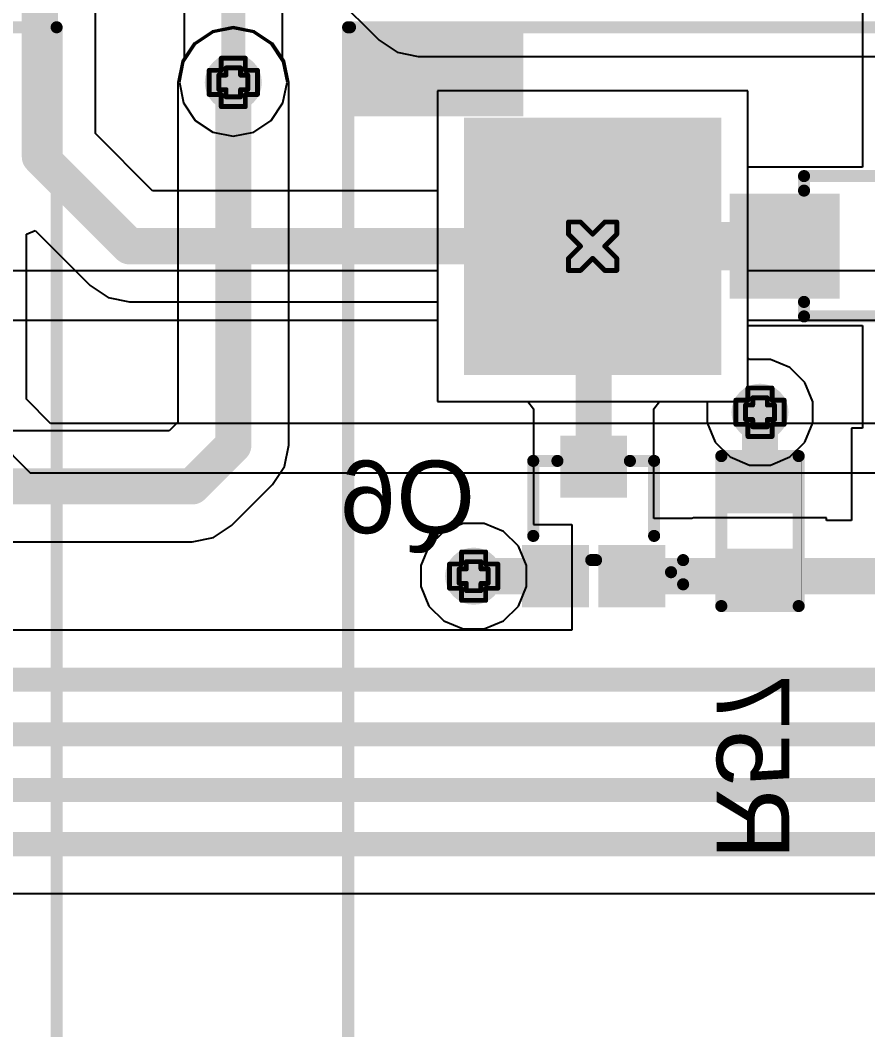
# Model space of a CAD drawing. Header units: inches. Extents: x 0 to 198, y 0 to 199.
# Drawn here: x 1.9768 to 2.3275, y 1.2497 to 1.6671 of the extents above; entities that cross this region are included whole.
import ezdxf

# ---------------------------------------------------------------- set-up
doc = ezdxf.new("R2010")
doc.units = ezdxf.units.IN
doc.header["$MEASUREMENT"] = 0
for name, color, linetype in [('Bottom Layer', 5, 'Continuous'), ('Bottom Overlay', 54, 'Continuous'), ('Bottom Paste', 16, 'Continuous'), ('Bottom Solder', 6, 'Continuous'), ('Drill Drawing', 1, 'Continuous'), ('Layer 1', 16, 'Continuous'), ('Layer 2', 76, 'Continuous'), ('Multi-Layer', 9, 'Continuous'), ('Pad Holes', 156, 'Continuous'), ('Top Layer', 1, 'Continuous'), ('Top Overlay', 2, 'Continuous'), ('Top Solder', 216, 'Continuous'), ('Via Holes', 16, 'Continuous')]:
    doc.layers.add(name, color=color, linetype=linetype)
doc.styles.add('Arial', font='', dxfattribs={"height": 0.2})
doc.styles.get('Arial').set_extended_font_data('Arial')

# ---------------------------------------------------------------- blocks, each defined once
blk = doc.blocks.new('R___0402_B_134')
at = {"layer": 'Bottom Layer'}
for points in [[(-0.0095, 0.0125), (-0.0095, -0.0125), (-0.0275, -0.0125), (-0.0275, 0.0125)], [(0.0275, 0.0125), (0.0275, -0.0125), (0.0095, -0.0125), (0.0095, 0.0125)]]:
    blk.add_hatch(color=5, dxfattribs=at).paths.add_polyline_path(points)
at = {"layer": 'Bottom Paste'}
for points in [[(-0.0095, 0.0125), (-0.0095, -0.0125), (-0.0275, -0.0125), (-0.0275, 0.0125)], [(0.0275, 0.0125), (0.0275, -0.0125), (0.0095, -0.0125), (0.0095, 0.0125)]]:
    blk.add_hatch(color=16, dxfattribs=at).paths.add_polyline_path(points)
at = {"layer": 'Bottom Solder'}
for points in [[(-0.00733, 0.01467), (-0.00733, -0.01467), (-0.02967, -0.01467), (-0.02967, 0.01467)], [(0.02967, 0.01467), (0.02967, -0.01467), (0.00733, -0.01467), (0.00733, 0.01467)]]:
    blk.add_hatch(color=6, dxfattribs=at).paths.add_polyline_path(points)
at = {"layer": 'Bottom Overlay'}
for points in [[(-0.031, -0.016, 0.005, 0.005, 0), (-0.031, 0.016, 0.005, 0.005, 0)], [(0.031, 0.016, 0.005, 0.005, 0), (-0.031, 0.016, 0.005, 0.005, 0)], [(0.032, 0.017, 0.000127, 0.000127, 0), (-0.032, 0.017, 0.000127, 0.000127, 0)], [(0.031, -0.016, 0.005, 0.005, 0), (0.031, 0.016, 0.005, 0.005, 0)], [(0.031, -0.016, 0.005, 0.005, 0), (-0.031, -0.016, 0.005, 0.005, 0)]]:
    blk.add_lwpolyline(points, format="xyseb", dxfattribs=at)
for points in [[(-0.03225, 0.016, 0.0025, 0.0025, 1), (-0.02975, 0.016, 0.0025, 0.0025, 1)], [(-0.03225, 0.016, 0.0025, 0.0025, 1), (-0.02975, 0.016, 0.0025, 0.0025, 1)], [(-0.03203, 0.017, 0.0000635, 0.0000635, 1), (-0.03197, 0.017, 0.0000635, 0.0000635, 1)], [(0.02975, 0.016, 0.0025, 0.0025, 1), (0.03225, 0.016, 0.0025, 0.0025, 1)], [(0.02975, 0.016, 0.0025, 0.0025, 1), (0.03225, 0.016, 0.0025, 0.0025, 1)], [(0.03197, 0.017, 0.0000635, 0.0000635, 1), (0.03203, 0.017, 0.0000635, 0.0000635, 1)], [(-0.03225, -0.016, 0.0025, 0.0025, 1), (-0.02975, -0.016, 0.0025, 0.0025, 1)], [(-0.03225, -0.016, 0.0025, 0.0025, 1), (-0.02975, -0.016, 0.0025, 0.0025, 1)], [(0.02975, -0.016, 0.0025, 0.0025, 1), (0.03225, -0.016, 0.0025, 0.0025, 1)], [(0.02975, -0.016, 0.0025, 0.0025, 1), (0.03225, -0.016, 0.0025, 0.0025, 1)]]:
    blk.add_lwpolyline(points, format="xyseb", close=True, dxfattribs=at)
blk = doc.blocks.new('SOT_723_B_193')
at = {"layer": 'Bottom Layer'}
for points in [[(-0.02559, 0.0315), (-0.00591, 0.0315), (-0.00591, 0.01378), (-0.02559, 0.01378)], [(0.00591, 0.0315), (0.02559, 0.0315), (0.02559, 0.01378), (0.00591, 0.01378)], [(-0.00984, -0.01378), (0.00984, -0.01378), (0.00984, -0.0315), (-0.00984, -0.0315)]]:
    blk.add_hatch(color=5, dxfattribs=at).paths.add_polyline_path(points)
at = {"layer": 'Bottom Paste'}
for points in [[(-0.02559, 0.0315), (-0.00591, 0.0315), (-0.00591, 0.01378), (-0.02559, 0.01378)], [(0.00591, 0.0315), (0.02559, 0.0315), (0.02559, 0.01378), (0.00591, 0.01378)], [(-0.00984, -0.01378), (0.00984, -0.01378), (0.00984, -0.0315), (-0.00984, -0.0315)]]:
    blk.add_hatch(color=16, dxfattribs=at).paths.add_polyline_path(points)
at = {"layer": 'Bottom Solder'}
for points in [[(-0.02959, 0.0355), (-0.00191, 0.0355), (-0.00191, 0.00978), (-0.02959, 0.00978)], [(0.00191, 0.0355), (0.02959, 0.0355), (0.02959, 0.00978), (0.00191, 0.00978)], [(-0.01384, -0.00978), (0.01384, -0.00978), (0.01384, -0.0355), (-0.01384, -0.0355)]]:
    blk.add_hatch(color=6, dxfattribs=at).paths.add_polyline_path(points)
at = {"layer": 'Bottom Overlay'}
for points in [[(-0.032, 0.021, 0.005, 0.005, 0), (-0.037, 0.026, 0.005, 0.005, 0)], [(-0.037, 0.026, 0.005, 0.005, 0), (-0.037, 0.016, 0.005, 0.005, 0)], [(-0.032, 0.021, 0.005, 0.005, 0), (-0.037, 0.016, 0.005, 0.005, 0)], [(0.001, 0.016, 0.005, 0.005, 0), (-0.001, 0.016, 0.005, 0.005, 0)], [(-0.025, 0.006, 0.005, 0.005, 0), (-0.025, -0.025, 0.005, 0.005, 0)], [(-0.025, 0.006, 0.005, 0.005, 0), (-0.025, -0.025, 0.005, 0.005, 0)], [(0.025, 0.006, 0.005, 0.005, 0), (0.025, -0.025, 0.005, 0.005, 0)], [(-0.015, -0.025, 0.005, 0.005, 0), (-0.025, -0.025, 0.005, 0.005, 0)], [(-0.015, -0.025, 0.005, 0.005, 0), (-0.025, -0.025, 0.005, 0.005, 0)], [(0.025, -0.025, 0.005, 0.005, 0), (0.015, -0.025, 0.005, 0.005, 0)]]:
    blk.add_lwpolyline(points, format="xyseb", dxfattribs=at)
for points in [[(-0.03825, 0.026, 0.0025, 0.0025, 1), (-0.03575, 0.026, 0.0025, 0.0025, 1)], [(-0.03825, 0.026, 0.0025, 0.0025, 1), (-0.03575, 0.026, 0.0025, 0.0025, 1)], [(-0.03325, 0.021, 0.0025, 0.0025, 1), (-0.03075, 0.021, 0.0025, 0.0025, 1)], [(-0.03325, 0.021, 0.0025, 0.0025, 1), (-0.03075, 0.021, 0.0025, 0.0025, 1)], [(-0.03825, 0.016, 0.0025, 0.0025, 1), (-0.03575, 0.016, 0.0025, 0.0025, 1)], [(-0.03825, 0.016, 0.0025, 0.0025, 1), (-0.03575, 0.016, 0.0025, 0.0025, 1)], [(-0.00225, 0.016, 0.0025, 0.0025, 1), (0.00025, 0.016, 0.0025, 0.0025, 1)], [(-0.00025, 0.016, 0.0025, 0.0025, 1), (0.00225, 0.016, 0.0025, 0.0025, 1)], [(-0.02625, 0.006, 0.0025, 0.0025, 1), (-0.02375, 0.006, 0.0025, 0.0025, 1)], [(-0.02625, 0.006, 0.0025, 0.0025, 1), (-0.02375, 0.006, 0.0025, 0.0025, 1)], [(0.02375, 0.006, 0.0025, 0.0025, 1), (0.02625, 0.006, 0.0025, 0.0025, 1)], [(-0.02625, -0.025, 0.0025, 0.0025, 1), (-0.02375, -0.025, 0.0025, 0.0025, 1)], [(-0.02625, -0.025, 0.0025, 0.0025, 1), (-0.02375, -0.025, 0.0025, 0.0025, 1)], [(-0.02625, -0.025, 0.0025, 0.0025, 1), (-0.02375, -0.025, 0.0025, 0.0025, 1)], [(-0.02625, -0.025, 0.0025, 0.0025, 1), (-0.02375, -0.025, 0.0025, 0.0025, 1)], [(-0.01625, -0.025, 0.0025, 0.0025, 1), (-0.01375, -0.025, 0.0025, 0.0025, 1)], [(-0.01625, -0.025, 0.0025, 0.0025, 1), (-0.01375, -0.025, 0.0025, 0.0025, 1)], [(0.01375, -0.025, 0.0025, 0.0025, 1), (0.01625, -0.025, 0.0025, 0.0025, 1)], [(0.02375, -0.025, 0.0025, 0.0025, 1), (0.02625, -0.025, 0.0025, 0.0025, 1)], [(0.02375, -0.025, 0.0025, 0.0025, 1), (0.02625, -0.025, 0.0025, 0.0025, 1)]]:
    blk.add_lwpolyline(points, format="xyseb", close=True, dxfattribs=at)
blk = doc.blocks.new('G5RL_1A_E_HR_DC5_216')
at = {"layer": 'Bottom Layer'}
blk.add_hatch(color=5, dxfattribs=at).paths.add_polyline_path([(-0.54136, -0.09844), (-0.44294, -0.09844), (-0.44294, -0.19686), (-0.54136, -0.19686)])
at = {"layer": 'Bottom Solder'}
blk.add_hatch(color=6, dxfattribs=at).paths.add_polyline_path([(-0.54536, -0.09444), (-0.43894, -0.09444), (-0.43894, -0.20086), (-0.54536, -0.20086)])
at = {"layer": 'Layer 1'}
blk.add_hatch(color=16, dxfattribs=at).paths.add_polyline_path([(-0.54136, -0.09844), (-0.44294, -0.09844), (-0.44294, -0.19686), (-0.54136, -0.19686)])
at = {"layer": 'Layer 2'}
blk.add_hatch(color=76, dxfattribs=at).paths.add_polyline_path([(-0.54136, -0.09844), (-0.44294, -0.09844), (-0.44294, -0.19686), (-0.54136, -0.19686)])
at = {"layer": 'Multi-Layer'}
blk.add_hatch(color=9, dxfattribs=at).paths.add_polyline_path([(-0.54136, -0.09844), (-0.44294, -0.09844), (-0.44294, -0.19686), (-0.54136, -0.19686)])
at = {"layer": 'Pad Holes'}
h = blk.add_hatch(color=7, dxfattribs=at)
edge = h.paths.add_edge_path()
edge.add_arc((-0.49215, -0.14765), 0.02953, 0, 360)
at = {"layer": 'Top Layer'}
blk.add_hatch(color=1, dxfattribs=at).paths.add_polyline_path([(-0.54136, -0.09844), (-0.44294, -0.09844), (-0.44294, -0.19686), (-0.54136, -0.19686)])
at = {"layer": 'Top Overlay'}
blk.add_hatch(color=2, dxfattribs=at).paths.add_polyline_path([(-0.58269, -0.24876), (-0.54583, -0.24876), (-0.54583, -0.17625), (-0.58269, -0.17625)])
at = {"layer": 'Top Solder'}
blk.add_hatch(color=216, dxfattribs=at).paths.add_polyline_path([(-0.54536, -0.09444), (-0.43894, -0.09444), (-0.43894, -0.20086), (-0.54536, -0.20086)])
at = {"layer": 'Top Overlay'}
for points in [[(-0.58268, -0.24801, 0.005, 0.005, 0), (-0.58268, 0.25199, 0.005, 0.005, 0)], [(-0.58268, -0.24801, 0.005, 0.005, 0), (-0.58268, 0.25199, 0.005, 0.005, 0)], [(0.55905, -0.24879, 0.005, 0.005, 0), (-0.58268, -0.24879, 0.005, 0.005, 0)]]:
    blk.add_lwpolyline(points, format="xyseb", dxfattribs=at)
for points in [[(-0.58393, -0.24801, 0.0025, 0.0025, 1), (-0.58143, -0.24801, 0.0025, 0.0025, 1)], [(-0.58393, -0.24801, 0.0025, 0.0025, 1), (-0.58143, -0.24801, 0.0025, 0.0025, 1)], [(-0.58393, -0.24879, 0.0025, 0.0025, 1), (-0.58143, -0.24879, 0.0025, 0.0025, 1)]]:
    blk.add_lwpolyline(points, format="xyseb", close=True, dxfattribs=at)
blk = doc.blocks.new('G5RL_1A_E_HR_DC5_217')
at = {"layer": 'Top Overlay'}
for points in [[(-0.58268, -0.24801, 0.005, 0.005, 0), (-0.58268, 0.25199, 0.005, 0.005, 0)], [(0.55905, 0.25199, 0.005, 0.005, 0), (-0.58268, 0.25199, 0.005, 0.005, 0)], [(-0.58268, -0.24801, 0.005, 0.005, 0), (-0.58268, 0.25199, 0.005, 0.005, 0)], [(0.55905, 0.25199, 0.005, 0.005, 0), (-0.58268, 0.25199, 0.005, 0.005, 0)]]:
    blk.add_lwpolyline(points, format="xyseb", dxfattribs=at)
blk.add_lwpolyline([(-0.58393, 0.25199, 0.0025, 0.0025, 1), (-0.58143, 0.25199, 0.0025, 0.0025, 1)], format="xyseb", close=True, dxfattribs=at)
blk.add_lwpolyline([(-0.58393, 0.25199, 0.0025, 0.0025, 1), (-0.58143, 0.25199, 0.0025, 0.0025, 1)], format="xyseb", close=True, dxfattribs=at)
blk.add_lwpolyline([(-0.58393, 0.25199, 0.0025, 0.0025, 1), (-0.58143, 0.25199, 0.0025, 0.0025, 1)], format="xyseb", close=True, dxfattribs=at)
blk.add_lwpolyline([(-0.58393, 0.25199, 0.0025, 0.0025, 1), (-0.58143, 0.25199, 0.0025, 0.0025, 1)], format="xyseb", close=True, dxfattribs=at)
blk = doc.blocks.new('SOD_123_B_289')
at = {"layer": 'Bottom Layer'}
for points in [[(-0.08071, -0.01772), (-0.08071, 0.01772), (-0.04331, 0.01772), (-0.04331, -0.01772)], [(0.04331, -0.01772), (0.04331, 0.01772), (0.08071, 0.01772), (0.08071, -0.01772)]]:
    blk.add_hatch(color=5, dxfattribs=at).paths.add_polyline_path(points)
at = {"layer": 'Bottom Overlay'}
for points in [[(0.038, 0.02), (0.09663, 0.02), (0.09663, 0.0315), (0.038, 0.0315)], [(0.08346, -0.031), (0.09663, -0.031), (0.09663, 0.031), (0.08346, 0.031)], [(0.038, -0.0315), (0.09663, -0.0315), (0.09663, -0.02), (0.038, -0.02)]]:
    blk.add_hatch(color=54, dxfattribs=at).paths.add_polyline_path(points)
at = {"layer": 'Bottom Paste'}
for points in [[(-0.08071, -0.01772), (-0.08071, 0.01772), (-0.04331, 0.01772), (-0.04331, -0.01772)], [(0.04331, -0.01772), (0.04331, 0.01772), (0.08071, 0.01772), (0.08071, -0.01772)]]:
    blk.add_hatch(color=16, dxfattribs=at).paths.add_polyline_path(points)
at = {"layer": 'Bottom Solder'}
for points in [[(-0.08471, -0.02172), (-0.08471, 0.02172), (-0.03931, 0.02172), (-0.03931, -0.02172)], [(0.03931, -0.02172), (0.03931, 0.02172), (0.08471, 0.02172), (0.08471, -0.02172)]]:
    blk.add_hatch(color=6, dxfattribs=at).paths.add_polyline_path(points)
at = {"layer": 'Bottom Overlay'}
for points in [[(-0.054, 0.023, 0.005, 0.005, 0), (-0.054, 0.029, 0.005, 0.005, 0)], [(-0.054, 0.029, 0.005, 0.005, 0), (0.038, 0.029, 0.005, 0.005, 0)], [(-0.054, -0.029, 0.005, 0.005, 0), (-0.054, -0.023, 0.005, 0.005, 0)], [(-0.054, -0.029, 0.005, 0.005, 0), (0.038, -0.029, 0.005, 0.005, 0)]]:
    blk.add_lwpolyline(points, format="xyseb", dxfattribs=at)
for points in [[(-0.05525, 0.029, 0.0025, 0.0025, 1), (-0.05275, 0.029, 0.0025, 0.0025, 1)], [(-0.05525, 0.029, 0.0025, 0.0025, 1), (-0.05275, 0.029, 0.0025, 0.0025, 1)], [(0.03675, 0.029, 0.0025, 0.0025, 1), (0.03925, 0.029, 0.0025, 0.0025, 1)], [(-0.05525, 0.023, 0.0025, 0.0025, 1), (-0.05275, 0.023, 0.0025, 0.0025, 1)], [(-0.05525, -0.023, 0.0025, 0.0025, 1), (-0.05275, -0.023, 0.0025, 0.0025, 1)], [(-0.05525, -0.029, 0.0025, 0.0025, 1), (-0.05275, -0.029, 0.0025, 0.0025, 1)], [(-0.05525, -0.029, 0.0025, 0.0025, 1), (-0.05275, -0.029, 0.0025, 0.0025, 1)], [(0.03675, -0.029, 0.0025, 0.0025, 1), (0.03925, -0.029, 0.0025, 0.0025, 1)]]:
    blk.add_lwpolyline(points, format="xyseb", close=True, dxfattribs=at)

msp = doc.modelspace()

# ---------------------------------------------------------------- hatches: boundary and pattern name
at = {"layer": 'Bottom Layer'}
h = msp.add_hatch(color=5, dxfattribs=at)
edge = h.paths.add_edge_path()
edge.add_arc((2.065, 1.64137), 0.01181, 0, 360)
h = msp.add_hatch(color=5, dxfattribs=at)
edge = h.paths.add_edge_path()
edge.add_arc((2.28288, 1.505), 0.01181, 0, 360)
h = msp.add_hatch(color=5, dxfattribs=at)
edge = h.paths.add_edge_path()
edge.add_arc((2.16443, 1.43725), 0.01181, 0, 360)
at = {"layer": 'Layer 1'}
h = msp.add_hatch(color=16, dxfattribs=at)
edge = h.paths.add_edge_path()
edge.add_arc((2.065, 1.64137), 0.01181, 0, 360)
h = msp.add_hatch(color=16, dxfattribs=at)
edge = h.paths.add_edge_path()
edge.add_arc((2.28288, 1.505), 0.01181, 0, 360)
h = msp.add_hatch(color=16, dxfattribs=at)
edge = h.paths.add_edge_path()
edge.add_arc((2.16443, 1.43725), 0.01181, 0, 360)
at = {"layer": 'Layer 2'}
h = msp.add_hatch(color=76, dxfattribs=at)
edge = h.paths.add_edge_path()
edge.add_arc((2.065, 1.64137), 0.01181, 0, 360)
h = msp.add_hatch(color=76, dxfattribs=at)
edge = h.paths.add_edge_path()
edge.add_arc((2.28288, 1.505), 0.01181, 0, 360)
h = msp.add_hatch(color=76, dxfattribs=at)
edge = h.paths.add_edge_path()
edge.add_arc((2.16443, 1.43725), 0.01181, 0, 360)
at = {"layer": 'Top Layer'}
h = msp.add_hatch(color=1, dxfattribs=at)
edge = h.paths.add_edge_path()
edge.add_arc((2.065, 1.64137), 0.01181, 0, 360)
h = msp.add_hatch(color=1, dxfattribs=at)
edge = h.paths.add_edge_path()
edge.add_arc((2.28288, 1.505), 0.01181, 0, 360)
h = msp.add_hatch(color=1, dxfattribs=at)
edge = h.paths.add_edge_path()
edge.add_arc((2.16443, 1.43725), 0.01181, 0, 360)
at = {"layer": 'Via Holes'}
h = msp.add_hatch(color=7, dxfattribs=at)
edge = h.paths.add_edge_path()
edge.add_arc((2.065, 1.64137), 0.00591, 0, 360)
h = msp.add_hatch(color=7, dxfattribs=at)
edge = h.paths.add_edge_path()
edge.add_arc((2.28288, 1.505), 0.00591, 0, 360)
h = msp.add_hatch(color=7, dxfattribs=at)
edge = h.paths.add_edge_path()
edge.add_arc((2.16443, 1.43725), 0.00591, 0, 360)

# ---------------------------------------------------------------- linework, layer by layer
at = {"layer": 'Bottom Layer'}
for p, q in [((2.32526, 1.74587), (2.32526, 1.60634)), ((2.05622, 1.66257), (2.04878, 1.6576)), ((2.065, 1.66431), (2.05622, 1.66257)), ((2.07378, 1.66257), (2.065, 1.66431)), ((2.08122, 1.6576), (2.07378, 1.66257)), ((2.04878, 1.6576), (2.04381, 1.65015)), ((2.08619, 1.65015), (2.08122, 1.6576)), ((2.04381, 1.65015), (2.04206, 1.64137)), ((2.08794, 1.64137), (2.08619, 1.65015)), ((2.04206, 1.64137), (2.04206, 1.50089)), ((2.08794, 1.49139), (2.08794, 1.64137)), ((2.27785, 1.63784), (2.14943, 1.63784)), ((2.14943, 1.63784), (2.14943, 1.50941)), ((2.27785, 1.60634), (2.27785, 1.63784)), ((2.32526, 1.60634), (2.27785, 1.60634)), ((2.27785, 1.50941), (2.27785, 1.54091)), ((2.27785, 1.54091), (2.32526, 1.54091)), ((2.32526, 1.54091), (2.32526, 1.49839)), ((2.14943, 1.50941), (2.18689, 1.50941)), ((2.18689, 1.50941), (2.18924, 1.50639)), ((2.23893, 1.50639), (2.24127, 1.50941)), ((2.24127, 1.50941), (2.27785, 1.50941)), ((2.18924, 1.50639), (2.18924, 1.45867)), ((2.23893, 1.46111), (2.23893, 1.50639)), ((2.04206, 1.50089), (2.0385, 1.49733)), ((2.32526, 1.49839), (2.3207, 1.49839)), ((2.3207, 1.49839), (2.3207, 1.4602)), ((2.0385, 1.49733), (1.73435, 1.49733)), ((2.08619, 1.48261), (2.08794, 1.49139)), ((2.08122, 1.47516), (2.08619, 1.48261)), ((2.06423, 1.45817), (2.08122, 1.47516)), ((2.25467, 1.46111), (2.23893, 1.46111)), ((2.25538, 1.46139), (2.25467, 1.46111)), ((2.25467, 1.46111), (2.25467, 1.46111)), ((2.25856, 1.46139), (2.25538, 1.46139)), ((2.25538, 1.46139), (2.25538, 1.46139)), ((2.31038, 1.46139), (2.25856, 1.46139)), ((2.31038, 1.4602), (2.31038, 1.46139)), ((2.05678, 1.4532), (2.06423, 1.45817)), ((2.18924, 1.45867), (2.20499, 1.45867)), ((2.20499, 1.45867), (2.20499, 1.41488)), ((2.3207, 1.4602), (2.31038, 1.4602)), ((2.048, 1.45145), (2.05678, 1.4532)), ((1.73435, 1.45145), (2.048, 1.45145)), ((2.20499, 1.41488), (1.73435, 1.41488)), ((1.18948, 1.30606), (3.22866, 1.30606))]:
    msp.add_line(p, q, dxfattribs=at)
for points in [[(2.065, 1.49139, 0.015, 0.015, 0), (2.065, 1.64137, 0.015, 0.015, 0)], [(2.21364, 1.57363, 0.02, 0.02, 0), (2.29409, 1.57363, 0.02, 0.02, 0)], [(2.21408, 1.48253, 0.015, 0.015, 0), (2.21408, 1.57319, 0.015, 0.015, 0)], [(2.29409, 1.57363, 0.015, 0.015, 0), (2.29409, 1.57363, 0.015, 0.015, 0)], [(2.28288, 1.47439, 0.015, 0.015, 0), (2.28288, 1.505, 0.015, 0.015, 0)], [(2.048, 1.47439, 0.015, 0.015, 0), (2.065, 1.49139, 0.015, 0.015, 0)], [(1.70685, 1.47439, 0.015, 0.015, 0), (2.048, 1.47439, 0.015, 0.015, 0)], [(2.16443, 1.43725, 0.015, 0.015, 0), (2.19833, 1.43725, 0.015, 0.015, 0)], [(2.22983, 1.43726, 0.015, 0.015, 0), (2.3482, 1.43726, 0.015, 0.015, 0)], [(0.98864, 1.39449, 0.01, 0.01, 0), (3.18985, 1.39449, 0.01, 0.01, 0)], [(1.03885, 1.37186, 0.01, 0.01, 0), (3.19908, 1.37186, 0.01, 0.01, 0)], [(1.08846, 1.34884, 0.01, 0.01, 0), (3.217, 1.34884, 0.01, 0.01, 0)], [(1.18104, 1.32645, 0.01, 0.01, 0), (3.22866, 1.32645, 0.01, 0.01, 0)]]:
    msp.add_lwpolyline(points, format="xyseb", dxfattribs=at)
for points in [[(2.06125, 1.64137, 0.0075, 0.0075, 1), (2.06875, 1.64137, 0.0075, 0.0075, 1)], [(2.20864, 1.57363, 0.01, 0.01, 1), (2.21864, 1.57363, 0.01, 0.01, 1)], [(2.28909, 1.57363, 0.01, 0.01, 1), (2.29909, 1.57363, 0.01, 0.01, 1)], [(2.21033, 1.57319, 0.0075, 0.0075, 1), (2.21783, 1.57319, 0.0075, 0.0075, 1)], [(2.29034, 1.57363, 0.0075, 0.0075, 1), (2.29784, 1.57363, 0.0075, 0.0075, 1)], [(2.29034, 1.57363, 0.0075, 0.0075, 1), (2.29784, 1.57363, 0.0075, 0.0075, 1)], [(2.27913, 1.505, 0.0075, 0.0075, 1), (2.28663, 1.505, 0.0075, 0.0075, 1)], [(2.06125, 1.49139, 0.0075, 0.0075, 1), (2.06875, 1.49139, 0.0075, 0.0075, 1)], [(2.06125, 1.49139, 0.0075, 0.0075, 1), (2.06875, 1.49139, 0.0075, 0.0075, 1)], [(2.21033, 1.48253, 0.0075, 0.0075, 1), (2.21783, 1.48253, 0.0075, 0.0075, 1)], [(2.04425, 1.47439, 0.0075, 0.0075, 1), (2.05175, 1.47439, 0.0075, 0.0075, 1)], [(2.04425, 1.47439, 0.0075, 0.0075, 1), (2.05175, 1.47439, 0.0075, 0.0075, 1)], [(2.27913, 1.47439, 0.0075, 0.0075, 1), (2.28663, 1.47439, 0.0075, 0.0075, 1)], [(2.16068, 1.43725, 0.0075, 0.0075, 1), (2.16818, 1.43725, 0.0075, 0.0075, 1)], [(2.19458, 1.43725, 0.0075, 0.0075, 1), (2.20208, 1.43725, 0.0075, 0.0075, 1)], [(2.22608, 1.43726, 0.0075, 0.0075, 1), (2.23358, 1.43726, 0.0075, 0.0075, 1)]]:
    msp.add_lwpolyline(points, format="xyseb", close=True, dxfattribs=at)
at = {"layer": 'Drill Drawing'}
for points in [[(2.06, 1.64637, 0.002, 0.002, 0), (2.06, 1.65137, 0.002, 0.002, 0)], [(2.06, 1.65137, 0.002, 0.002, 0), (2.07, 1.65137, 0.002, 0.002, 0)], [(2.07, 1.64637, 0.002, 0.002, 0), (2.07, 1.65137, 0.002, 0.002, 0)], [(2.055, 1.63637, 0.002, 0.002, 0), (2.055, 1.64637, 0.002, 0.002, 0)], [(2.055, 1.64637, 0.002, 0.002, 0), (2.06, 1.64637, 0.002, 0.002, 0)], [(2.059, 1.63837, 0.002, 0.002, 0), (2.059, 1.64437, 0.002, 0.002, 0)], [(2.059, 1.64437, 0.002, 0.002, 0), (2.062, 1.64437, 0.002, 0.002, 0)], [(2.062, 1.64437, 0.002, 0.002, 0), (2.062, 1.64737, 0.002, 0.002, 0)], [(2.062, 1.64737, 0.002, 0.002, 0), (2.068, 1.64737, 0.002, 0.002, 0)], [(2.068, 1.64437, 0.002, 0.002, 0), (2.068, 1.64737, 0.002, 0.002, 0)], [(2.068, 1.64437, 0.002, 0.002, 0), (2.071, 1.64437, 0.002, 0.002, 0)], [(2.07, 1.64637, 0.002, 0.002, 0), (2.075, 1.64637, 0.002, 0.002, 0)], [(2.071, 1.63837, 0.002, 0.002, 0), (2.071, 1.64437, 0.002, 0.002, 0)], [(2.075, 1.63637, 0.002, 0.002, 0), (2.075, 1.64637, 0.002, 0.002, 0)], [(2.055, 1.63637, 0.002, 0.002, 0), (2.06, 1.63637, 0.002, 0.002, 0)], [(2.059, 1.63837, 0.002, 0.002, 0), (2.062, 1.63837, 0.002, 0.002, 0)], [(2.06, 1.63137, 0.002, 0.002, 0), (2.06, 1.63637, 0.002, 0.002, 0)], [(2.062, 1.63537, 0.002, 0.002, 0), (2.062, 1.63837, 0.002, 0.002, 0)], [(2.062, 1.63537, 0.002, 0.002, 0), (2.068, 1.63537, 0.002, 0.002, 0)], [(2.068, 1.63837, 0.002, 0.002, 0), (2.071, 1.63837, 0.002, 0.002, 0)], [(2.068, 1.63537, 0.002, 0.002, 0), (2.068, 1.63837, 0.002, 0.002, 0)], [(2.07, 1.63637, 0.002, 0.002, 0), (2.075, 1.63637, 0.002, 0.002, 0)], [(2.07, 1.63137, 0.002, 0.002, 0), (2.07, 1.63637, 0.002, 0.002, 0)], [(2.06, 1.63137, 0.002, 0.002, 0), (2.07, 1.63137, 0.002, 0.002, 0)], [(2.20364, 1.57863, 0.002, 0.002, 0), (2.20364, 1.58363, 0.002, 0.002, 0)], [(2.20364, 1.58363, 0.002, 0.002, 0), (2.20864, 1.58363, 0.002, 0.002, 0)], [(2.20864, 1.58363, 0.002, 0.002, 0), (2.21364, 1.57863, 0.002, 0.002, 0)], [(2.21364, 1.57863, 0.002, 0.002, 0), (2.21864, 1.58363, 0.002, 0.002, 0)], [(2.21864, 1.58363, 0.002, 0.002, 0), (2.22364, 1.58363, 0.002, 0.002, 0)], [(2.22364, 1.57863, 0.002, 0.002, 0), (2.22364, 1.58363, 0.002, 0.002, 0)], [(2.20364, 1.57863, 0.002, 0.002, 0), (2.20864, 1.57363, 0.002, 0.002, 0)], [(2.21864, 1.57363, 0.002, 0.002, 0), (2.22364, 1.57863, 0.002, 0.002, 0)], [(2.20364, 1.56863, 0.002, 0.002, 0), (2.20864, 1.57363, 0.002, 0.002, 0)], [(2.21864, 1.57363, 0.002, 0.002, 0), (2.22364, 1.56863, 0.002, 0.002, 0)], [(2.20364, 1.56363, 0.002, 0.002, 0), (2.20364, 1.56863, 0.002, 0.002, 0)], [(2.20864, 1.56363, 0.002, 0.002, 0), (2.21364, 1.56863, 0.002, 0.002, 0)], [(2.21364, 1.56863, 0.002, 0.002, 0), (2.21864, 1.56363, 0.002, 0.002, 0)], [(2.22364, 1.56363, 0.002, 0.002, 0), (2.22364, 1.56863, 0.002, 0.002, 0)], [(2.20364, 1.56363, 0.002, 0.002, 0), (2.20864, 1.56363, 0.002, 0.002, 0)], [(2.21864, 1.56363, 0.002, 0.002, 0), (2.22364, 1.56363, 0.002, 0.002, 0)], [(2.27788, 1.51, 0.002, 0.002, 0), (2.27788, 1.515, 0.002, 0.002, 0)], [(2.27788, 1.515, 0.002, 0.002, 0), (2.28788, 1.515, 0.002, 0.002, 0)], [(2.28788, 1.51, 0.002, 0.002, 0), (2.28788, 1.515, 0.002, 0.002, 0)], [(2.27288, 1.5, 0.002, 0.002, 0), (2.27288, 1.51, 0.002, 0.002, 0)], [(2.27288, 1.51, 0.002, 0.002, 0), (2.27788, 1.51, 0.002, 0.002, 0)], [(2.27988, 1.508, 0.002, 0.002, 0), (2.27988, 1.511, 0.002, 0.002, 0)], [(2.27988, 1.511, 0.002, 0.002, 0), (2.28588, 1.511, 0.002, 0.002, 0)], [(2.28588, 1.508, 0.002, 0.002, 0), (2.28588, 1.511, 0.002, 0.002, 0)], [(2.28788, 1.51, 0.002, 0.002, 0), (2.29288, 1.51, 0.002, 0.002, 0)], [(2.29288, 1.5, 0.002, 0.002, 0), (2.29288, 1.51, 0.002, 0.002, 0)], [(2.27688, 1.502, 0.002, 0.002, 0), (2.27688, 1.508, 0.002, 0.002, 0)], [(2.27688, 1.508, 0.002, 0.002, 0), (2.27988, 1.508, 0.002, 0.002, 0)], [(2.28588, 1.508, 0.002, 0.002, 0), (2.28888, 1.508, 0.002, 0.002, 0)], [(2.28888, 1.502, 0.002, 0.002, 0), (2.28888, 1.508, 0.002, 0.002, 0)], [(2.27688, 1.502, 0.002, 0.002, 0), (2.27988, 1.502, 0.002, 0.002, 0)], [(2.27988, 1.499, 0.002, 0.002, 0), (2.27988, 1.502, 0.002, 0.002, 0)], [(2.28588, 1.502, 0.002, 0.002, 0), (2.28888, 1.502, 0.002, 0.002, 0)], [(2.28588, 1.499, 0.002, 0.002, 0), (2.28588, 1.502, 0.002, 0.002, 0)], [(2.27288, 1.5, 0.002, 0.002, 0), (2.27788, 1.5, 0.002, 0.002, 0)], [(2.27788, 1.495, 0.002, 0.002, 0), (2.27788, 1.5, 0.002, 0.002, 0)], [(2.27988, 1.499, 0.002, 0.002, 0), (2.28588, 1.499, 0.002, 0.002, 0)], [(2.28788, 1.5, 0.002, 0.002, 0), (2.29288, 1.5, 0.002, 0.002, 0)], [(2.28788, 1.495, 0.002, 0.002, 0), (2.28788, 1.5, 0.002, 0.002, 0)], [(2.27788, 1.495, 0.002, 0.002, 0), (2.28788, 1.495, 0.002, 0.002, 0)], [(2.15943, 1.44225, 0.002, 0.002, 0), (2.15943, 1.44725, 0.002, 0.002, 0)], [(2.15943, 1.44725, 0.002, 0.002, 0), (2.16943, 1.44725, 0.002, 0.002, 0)], [(2.16943, 1.44225, 0.002, 0.002, 0), (2.16943, 1.44725, 0.002, 0.002, 0)], [(2.16143, 1.44025, 0.002, 0.002, 0), (2.16143, 1.44325, 0.002, 0.002, 0)], [(2.16143, 1.44325, 0.002, 0.002, 0), (2.16743, 1.44325, 0.002, 0.002, 0)], [(2.16743, 1.44025, 0.002, 0.002, 0), (2.16743, 1.44325, 0.002, 0.002, 0)], [(2.15443, 1.43225, 0.002, 0.002, 0), (2.15443, 1.44225, 0.002, 0.002, 0)], [(2.15443, 1.44225, 0.002, 0.002, 0), (2.15943, 1.44225, 0.002, 0.002, 0)], [(2.15843, 1.43425, 0.002, 0.002, 0), (2.15843, 1.44025, 0.002, 0.002, 0)], [(2.15843, 1.44025, 0.002, 0.002, 0), (2.16143, 1.44025, 0.002, 0.002, 0)], [(2.16743, 1.44025, 0.002, 0.002, 0), (2.17043, 1.44025, 0.002, 0.002, 0)], [(2.16943, 1.44225, 0.002, 0.002, 0), (2.17443, 1.44225, 0.002, 0.002, 0)], [(2.17043, 1.43425, 0.002, 0.002, 0), (2.17043, 1.44025, 0.002, 0.002, 0)], [(2.17443, 1.43225, 0.002, 0.002, 0), (2.17443, 1.44225, 0.002, 0.002, 0)], [(2.15443, 1.43225, 0.002, 0.002, 0), (2.15943, 1.43225, 0.002, 0.002, 0)], [(2.15843, 1.43425, 0.002, 0.002, 0), (2.16143, 1.43425, 0.002, 0.002, 0)], [(2.15943, 1.42725, 0.002, 0.002, 0), (2.15943, 1.43225, 0.002, 0.002, 0)], [(2.16143, 1.43125, 0.002, 0.002, 0), (2.16143, 1.43425, 0.002, 0.002, 0)], [(2.16143, 1.43125, 0.002, 0.002, 0), (2.16743, 1.43125, 0.002, 0.002, 0)], [(2.16743, 1.43425, 0.002, 0.002, 0), (2.17043, 1.43425, 0.002, 0.002, 0)], [(2.16743, 1.43125, 0.002, 0.002, 0), (2.16743, 1.43425, 0.002, 0.002, 0)], [(2.16943, 1.43225, 0.002, 0.002, 0), (2.17443, 1.43225, 0.002, 0.002, 0)], [(2.16943, 1.42725, 0.002, 0.002, 0), (2.16943, 1.43225, 0.002, 0.002, 0)], [(2.15943, 1.42725, 0.002, 0.002, 0), (2.16943, 1.42725, 0.002, 0.002, 0)]]:
    msp.add_lwpolyline(points, format="xyseb", dxfattribs=at)
for points in [[(2.0595, 1.65137, 0.001, 0.001, 1), (2.0605, 1.65137, 0.001, 0.001, 1)], [(2.0595, 1.65137, 0.001, 0.001, 1), (2.0605, 1.65137, 0.001, 0.001, 1)], [(2.0695, 1.65137, 0.001, 0.001, 1), (2.0705, 1.65137, 0.001, 0.001, 1)], [(2.0695, 1.65137, 0.001, 0.001, 1), (2.0705, 1.65137, 0.001, 0.001, 1)], [(2.0545, 1.64637, 0.001, 0.001, 1), (2.0555, 1.64637, 0.001, 0.001, 1)], [(2.0545, 1.64637, 0.001, 0.001, 1), (2.0555, 1.64637, 0.001, 0.001, 1)], [(2.0585, 1.64437, 0.001, 0.001, 1), (2.0595, 1.64437, 0.001, 0.001, 1)], [(2.0585, 1.64437, 0.001, 0.001, 1), (2.0595, 1.64437, 0.001, 0.001, 1)], [(2.0595, 1.64637, 0.001, 0.001, 1), (2.0605, 1.64637, 0.001, 0.001, 1)], [(2.0595, 1.64637, 0.001, 0.001, 1), (2.0605, 1.64637, 0.001, 0.001, 1)], [(2.0615, 1.64737, 0.001, 0.001, 1), (2.0625, 1.64737, 0.001, 0.001, 1)], [(2.0615, 1.64737, 0.001, 0.001, 1), (2.0625, 1.64737, 0.001, 0.001, 1)], [(2.0615, 1.64437, 0.001, 0.001, 1), (2.0625, 1.64437, 0.001, 0.001, 1)], [(2.0615, 1.64437, 0.001, 0.001, 1), (2.0625, 1.64437, 0.001, 0.001, 1)], [(2.0675, 1.64737, 0.001, 0.001, 1), (2.0685, 1.64737, 0.001, 0.001, 1)], [(2.0675, 1.64737, 0.001, 0.001, 1), (2.0685, 1.64737, 0.001, 0.001, 1)], [(2.0675, 1.64437, 0.001, 0.001, 1), (2.0685, 1.64437, 0.001, 0.001, 1)], [(2.0675, 1.64437, 0.001, 0.001, 1), (2.0685, 1.64437, 0.001, 0.001, 1)], [(2.0695, 1.64637, 0.001, 0.001, 1), (2.0705, 1.64637, 0.001, 0.001, 1)], [(2.0695, 1.64637, 0.001, 0.001, 1), (2.0705, 1.64637, 0.001, 0.001, 1)], [(2.0705, 1.64437, 0.001, 0.001, 1), (2.0715, 1.64437, 0.001, 0.001, 1)], [(2.0705, 1.64437, 0.001, 0.001, 1), (2.0715, 1.64437, 0.001, 0.001, 1)], [(2.0745, 1.64637, 0.001, 0.001, 1), (2.0755, 1.64637, 0.001, 0.001, 1)], [(2.0745, 1.64637, 0.001, 0.001, 1), (2.0755, 1.64637, 0.001, 0.001, 1)], [(2.0545, 1.63637, 0.001, 0.001, 1), (2.0555, 1.63637, 0.001, 0.001, 1)], [(2.0545, 1.63637, 0.001, 0.001, 1), (2.0555, 1.63637, 0.001, 0.001, 1)], [(2.0585, 1.63837, 0.001, 0.001, 1), (2.0595, 1.63837, 0.001, 0.001, 1)], [(2.0585, 1.63837, 0.001, 0.001, 1), (2.0595, 1.63837, 0.001, 0.001, 1)], [(2.0595, 1.63637, 0.001, 0.001, 1), (2.0605, 1.63637, 0.001, 0.001, 1)], [(2.0595, 1.63637, 0.001, 0.001, 1), (2.0605, 1.63637, 0.001, 0.001, 1)], [(2.0615, 1.63837, 0.001, 0.001, 1), (2.0625, 1.63837, 0.001, 0.001, 1)], [(2.0615, 1.63837, 0.001, 0.001, 1), (2.0625, 1.63837, 0.001, 0.001, 1)], [(2.0615, 1.63537, 0.001, 0.001, 1), (2.0625, 1.63537, 0.001, 0.001, 1)], [(2.0615, 1.63537, 0.001, 0.001, 1), (2.0625, 1.63537, 0.001, 0.001, 1)], [(2.0675, 1.63837, 0.001, 0.001, 1), (2.0685, 1.63837, 0.001, 0.001, 1)], [(2.0675, 1.63837, 0.001, 0.001, 1), (2.0685, 1.63837, 0.001, 0.001, 1)], [(2.0675, 1.63537, 0.001, 0.001, 1), (2.0685, 1.63537, 0.001, 0.001, 1)], [(2.0675, 1.63537, 0.001, 0.001, 1), (2.0685, 1.63537, 0.001, 0.001, 1)], [(2.0695, 1.63637, 0.001, 0.001, 1), (2.0705, 1.63637, 0.001, 0.001, 1)], [(2.0695, 1.63637, 0.001, 0.001, 1), (2.0705, 1.63637, 0.001, 0.001, 1)], [(2.0705, 1.63837, 0.001, 0.001, 1), (2.0715, 1.63837, 0.001, 0.001, 1)], [(2.0705, 1.63837, 0.001, 0.001, 1), (2.0715, 1.63837, 0.001, 0.001, 1)], [(2.0745, 1.63637, 0.001, 0.001, 1), (2.0755, 1.63637, 0.001, 0.001, 1)], [(2.0745, 1.63637, 0.001, 0.001, 1), (2.0755, 1.63637, 0.001, 0.001, 1)], [(2.0595, 1.63137, 0.001, 0.001, 1), (2.0605, 1.63137, 0.001, 0.001, 1)], [(2.0595, 1.63137, 0.001, 0.001, 1), (2.0605, 1.63137, 0.001, 0.001, 1)], [(2.0695, 1.63137, 0.001, 0.001, 1), (2.0705, 1.63137, 0.001, 0.001, 1)], [(2.0695, 1.63137, 0.001, 0.001, 1), (2.0705, 1.63137, 0.001, 0.001, 1)], [(2.20314, 1.58363, 0.001, 0.001, 1), (2.20414, 1.58363, 0.001, 0.001, 1)], [(2.20314, 1.58363, 0.001, 0.001, 1), (2.20414, 1.58363, 0.001, 0.001, 1)], [(2.20814, 1.58363, 0.001, 0.001, 1), (2.20914, 1.58363, 0.001, 0.001, 1)], [(2.20814, 1.58363, 0.001, 0.001, 1), (2.20914, 1.58363, 0.001, 0.001, 1)], [(2.21814, 1.58363, 0.001, 0.001, 1), (2.21914, 1.58363, 0.001, 0.001, 1)], [(2.21814, 1.58363, 0.001, 0.001, 1), (2.21914, 1.58363, 0.001, 0.001, 1)], [(2.22314, 1.58363, 0.001, 0.001, 1), (2.22414, 1.58363, 0.001, 0.001, 1)], [(2.22314, 1.58363, 0.001, 0.001, 1), (2.22414, 1.58363, 0.001, 0.001, 1)], [(2.20314, 1.57863, 0.001, 0.001, 1), (2.20414, 1.57863, 0.001, 0.001, 1)], [(2.20314, 1.57863, 0.001, 0.001, 1), (2.20414, 1.57863, 0.001, 0.001, 1)], [(2.21314, 1.57863, 0.001, 0.001, 1), (2.21414, 1.57863, 0.001, 0.001, 1)], [(2.21314, 1.57863, 0.001, 0.001, 1), (2.21414, 1.57863, 0.001, 0.001, 1)], [(2.22314, 1.57863, 0.001, 0.001, 1), (2.22414, 1.57863, 0.001, 0.001, 1)], [(2.22314, 1.57863, 0.001, 0.001, 1), (2.22414, 1.57863, 0.001, 0.001, 1)], [(2.20814, 1.57363, 0.001, 0.001, 1), (2.20914, 1.57363, 0.001, 0.001, 1)], [(2.20814, 1.57363, 0.001, 0.001, 1), (2.20914, 1.57363, 0.001, 0.001, 1)], [(2.21814, 1.57363, 0.001, 0.001, 1), (2.21914, 1.57363, 0.001, 0.001, 1)], [(2.21814, 1.57363, 0.001, 0.001, 1), (2.21914, 1.57363, 0.001, 0.001, 1)], [(2.20314, 1.56863, 0.001, 0.001, 1), (2.20414, 1.56863, 0.001, 0.001, 1)], [(2.20314, 1.56863, 0.001, 0.001, 1), (2.20414, 1.56863, 0.001, 0.001, 1)], [(2.21314, 1.56863, 0.001, 0.001, 1), (2.21414, 1.56863, 0.001, 0.001, 1)], [(2.21314, 1.56863, 0.001, 0.001, 1), (2.21414, 1.56863, 0.001, 0.001, 1)], [(2.22314, 1.56863, 0.001, 0.001, 1), (2.22414, 1.56863, 0.001, 0.001, 1)], [(2.22314, 1.56863, 0.001, 0.001, 1), (2.22414, 1.56863, 0.001, 0.001, 1)], [(2.20314, 1.56363, 0.001, 0.001, 1), (2.20414, 1.56363, 0.001, 0.001, 1)], [(2.20314, 1.56363, 0.001, 0.001, 1), (2.20414, 1.56363, 0.001, 0.001, 1)], [(2.20814, 1.56363, 0.001, 0.001, 1), (2.20914, 1.56363, 0.001, 0.001, 1)], [(2.20814, 1.56363, 0.001, 0.001, 1), (2.20914, 1.56363, 0.001, 0.001, 1)], [(2.21814, 1.56363, 0.001, 0.001, 1), (2.21914, 1.56363, 0.001, 0.001, 1)], [(2.21814, 1.56363, 0.001, 0.001, 1), (2.21914, 1.56363, 0.001, 0.001, 1)], [(2.22314, 1.56363, 0.001, 0.001, 1), (2.22414, 1.56363, 0.001, 0.001, 1)], [(2.22314, 1.56363, 0.001, 0.001, 1), (2.22414, 1.56363, 0.001, 0.001, 1)], [(2.27738, 1.515, 0.001, 0.001, 1), (2.27838, 1.515, 0.001, 0.001, 1)], [(2.27738, 1.515, 0.001, 0.001, 1), (2.27838, 1.515, 0.001, 0.001, 1)], [(2.28738, 1.515, 0.001, 0.001, 1), (2.28838, 1.515, 0.001, 0.001, 1)], [(2.28738, 1.515, 0.001, 0.001, 1), (2.28838, 1.515, 0.001, 0.001, 1)], [(2.27238, 1.51, 0.001, 0.001, 1), (2.27338, 1.51, 0.001, 0.001, 1)], [(2.27238, 1.51, 0.001, 0.001, 1), (2.27338, 1.51, 0.001, 0.001, 1)], [(2.27738, 1.51, 0.001, 0.001, 1), (2.27838, 1.51, 0.001, 0.001, 1)], [(2.27738, 1.51, 0.001, 0.001, 1), (2.27838, 1.51, 0.001, 0.001, 1)], [(2.27938, 1.511, 0.001, 0.001, 1), (2.28038, 1.511, 0.001, 0.001, 1)], [(2.27938, 1.511, 0.001, 0.001, 1), (2.28038, 1.511, 0.001, 0.001, 1)], [(2.28538, 1.511, 0.001, 0.001, 1), (2.28638, 1.511, 0.001, 0.001, 1)], [(2.28538, 1.511, 0.001, 0.001, 1), (2.28638, 1.511, 0.001, 0.001, 1)], [(2.28738, 1.51, 0.001, 0.001, 1), (2.28838, 1.51, 0.001, 0.001, 1)], [(2.28738, 1.51, 0.001, 0.001, 1), (2.28838, 1.51, 0.001, 0.001, 1)], [(2.29238, 1.51, 0.001, 0.001, 1), (2.29338, 1.51, 0.001, 0.001, 1)], [(2.29238, 1.51, 0.001, 0.001, 1), (2.29338, 1.51, 0.001, 0.001, 1)], [(2.27638, 1.508, 0.001, 0.001, 1), (2.27738, 1.508, 0.001, 0.001, 1)], [(2.27638, 1.508, 0.001, 0.001, 1), (2.27738, 1.508, 0.001, 0.001, 1)], [(2.27938, 1.508, 0.001, 0.001, 1), (2.28038, 1.508, 0.001, 0.001, 1)], [(2.27938, 1.508, 0.001, 0.001, 1), (2.28038, 1.508, 0.001, 0.001, 1)], [(2.28538, 1.508, 0.001, 0.001, 1), (2.28638, 1.508, 0.001, 0.001, 1)], [(2.28538, 1.508, 0.001, 0.001, 1), (2.28638, 1.508, 0.001, 0.001, 1)], [(2.28838, 1.508, 0.001, 0.001, 1), (2.28938, 1.508, 0.001, 0.001, 1)], [(2.28838, 1.508, 0.001, 0.001, 1), (2.28938, 1.508, 0.001, 0.001, 1)], [(2.27638, 1.502, 0.001, 0.001, 1), (2.27738, 1.502, 0.001, 0.001, 1)], [(2.27638, 1.502, 0.001, 0.001, 1), (2.27738, 1.502, 0.001, 0.001, 1)], [(2.27938, 1.502, 0.001, 0.001, 1), (2.28038, 1.502, 0.001, 0.001, 1)], [(2.27938, 1.502, 0.001, 0.001, 1), (2.28038, 1.502, 0.001, 0.001, 1)], [(2.28538, 1.502, 0.001, 0.001, 1), (2.28638, 1.502, 0.001, 0.001, 1)], [(2.28538, 1.502, 0.001, 0.001, 1), (2.28638, 1.502, 0.001, 0.001, 1)], [(2.28838, 1.502, 0.001, 0.001, 1), (2.28938, 1.502, 0.001, 0.001, 1)], [(2.28838, 1.502, 0.001, 0.001, 1), (2.28938, 1.502, 0.001, 0.001, 1)], [(2.27238, 1.5, 0.001, 0.001, 1), (2.27338, 1.5, 0.001, 0.001, 1)], [(2.27238, 1.5, 0.001, 0.001, 1), (2.27338, 1.5, 0.001, 0.001, 1)], [(2.27738, 1.5, 0.001, 0.001, 1), (2.27838, 1.5, 0.001, 0.001, 1)], [(2.27738, 1.5, 0.001, 0.001, 1), (2.27838, 1.5, 0.001, 0.001, 1)], [(2.27938, 1.499, 0.001, 0.001, 1), (2.28038, 1.499, 0.001, 0.001, 1)], [(2.27938, 1.499, 0.001, 0.001, 1), (2.28038, 1.499, 0.001, 0.001, 1)], [(2.28538, 1.499, 0.001, 0.001, 1), (2.28638, 1.499, 0.001, 0.001, 1)], [(2.28538, 1.499, 0.001, 0.001, 1), (2.28638, 1.499, 0.001, 0.001, 1)], [(2.28738, 1.5, 0.001, 0.001, 1), (2.28838, 1.5, 0.001, 0.001, 1)], [(2.28738, 1.5, 0.001, 0.001, 1), (2.28838, 1.5, 0.001, 0.001, 1)], [(2.29238, 1.5, 0.001, 0.001, 1), (2.29338, 1.5, 0.001, 0.001, 1)], [(2.29238, 1.5, 0.001, 0.001, 1), (2.29338, 1.5, 0.001, 0.001, 1)], [(2.27738, 1.495, 0.001, 0.001, 1), (2.27838, 1.495, 0.001, 0.001, 1)], [(2.27738, 1.495, 0.001, 0.001, 1), (2.27838, 1.495, 0.001, 0.001, 1)], [(2.28738, 1.495, 0.001, 0.001, 1), (2.28838, 1.495, 0.001, 0.001, 1)], [(2.28738, 1.495, 0.001, 0.001, 1), (2.28838, 1.495, 0.001, 0.001, 1)], [(2.15893, 1.44725, 0.001, 0.001, 1), (2.15993, 1.44725, 0.001, 0.001, 1)], [(2.15893, 1.44725, 0.001, 0.001, 1), (2.15993, 1.44725, 0.001, 0.001, 1)], [(2.16893, 1.44725, 0.001, 0.001, 1), (2.16993, 1.44725, 0.001, 0.001, 1)], [(2.16893, 1.44725, 0.001, 0.001, 1), (2.16993, 1.44725, 0.001, 0.001, 1)], [(2.16093, 1.44325, 0.001, 0.001, 1), (2.16193, 1.44325, 0.001, 0.001, 1)], [(2.16093, 1.44325, 0.001, 0.001, 1), (2.16193, 1.44325, 0.001, 0.001, 1)], [(2.16693, 1.44325, 0.001, 0.001, 1), (2.16793, 1.44325, 0.001, 0.001, 1)], [(2.16693, 1.44325, 0.001, 0.001, 1), (2.16793, 1.44325, 0.001, 0.001, 1)], [(2.15393, 1.44225, 0.001, 0.001, 1), (2.15493, 1.44225, 0.001, 0.001, 1)], [(2.15393, 1.44225, 0.001, 0.001, 1), (2.15493, 1.44225, 0.001, 0.001, 1)], [(2.15793, 1.44025, 0.001, 0.001, 1), (2.15893, 1.44025, 0.001, 0.001, 1)], [(2.15793, 1.44025, 0.001, 0.001, 1), (2.15893, 1.44025, 0.001, 0.001, 1)], [(2.15893, 1.44225, 0.001, 0.001, 1), (2.15993, 1.44225, 0.001, 0.001, 1)], [(2.15893, 1.44225, 0.001, 0.001, 1), (2.15993, 1.44225, 0.001, 0.001, 1)], [(2.16093, 1.44025, 0.001, 0.001, 1), (2.16193, 1.44025, 0.001, 0.001, 1)], [(2.16093, 1.44025, 0.001, 0.001, 1), (2.16193, 1.44025, 0.001, 0.001, 1)], [(2.16693, 1.44025, 0.001, 0.001, 1), (2.16793, 1.44025, 0.001, 0.001, 1)], [(2.16693, 1.44025, 0.001, 0.001, 1), (2.16793, 1.44025, 0.001, 0.001, 1)], [(2.16893, 1.44225, 0.001, 0.001, 1), (2.16993, 1.44225, 0.001, 0.001, 1)], [(2.16893, 1.44225, 0.001, 0.001, 1), (2.16993, 1.44225, 0.001, 0.001, 1)], [(2.16993, 1.44025, 0.001, 0.001, 1), (2.17093, 1.44025, 0.001, 0.001, 1)], [(2.16993, 1.44025, 0.001, 0.001, 1), (2.17093, 1.44025, 0.001, 0.001, 1)], [(2.17393, 1.44225, 0.001, 0.001, 1), (2.17493, 1.44225, 0.001, 0.001, 1)], [(2.17393, 1.44225, 0.001, 0.001, 1), (2.17493, 1.44225, 0.001, 0.001, 1)], [(2.15393, 1.43225, 0.001, 0.001, 1), (2.15493, 1.43225, 0.001, 0.001, 1)], [(2.15393, 1.43225, 0.001, 0.001, 1), (2.15493, 1.43225, 0.001, 0.001, 1)], [(2.15793, 1.43425, 0.001, 0.001, 1), (2.15893, 1.43425, 0.001, 0.001, 1)], [(2.15793, 1.43425, 0.001, 0.001, 1), (2.15893, 1.43425, 0.001, 0.001, 1)], [(2.15893, 1.43225, 0.001, 0.001, 1), (2.15993, 1.43225, 0.001, 0.001, 1)], [(2.15893, 1.43225, 0.001, 0.001, 1), (2.15993, 1.43225, 0.001, 0.001, 1)], [(2.16093, 1.43425, 0.001, 0.001, 1), (2.16193, 1.43425, 0.001, 0.001, 1)], [(2.16093, 1.43425, 0.001, 0.001, 1), (2.16193, 1.43425, 0.001, 0.001, 1)], [(2.16093, 1.43125, 0.001, 0.001, 1), (2.16193, 1.43125, 0.001, 0.001, 1)], [(2.16093, 1.43125, 0.001, 0.001, 1), (2.16193, 1.43125, 0.001, 0.001, 1)], [(2.16693, 1.43425, 0.001, 0.001, 1), (2.16793, 1.43425, 0.001, 0.001, 1)], [(2.16693, 1.43425, 0.001, 0.001, 1), (2.16793, 1.43425, 0.001, 0.001, 1)], [(2.16693, 1.43125, 0.001, 0.001, 1), (2.16793, 1.43125, 0.001, 0.001, 1)], [(2.16693, 1.43125, 0.001, 0.001, 1), (2.16793, 1.43125, 0.001, 0.001, 1)], [(2.16893, 1.43225, 0.001, 0.001, 1), (2.16993, 1.43225, 0.001, 0.001, 1)], [(2.16893, 1.43225, 0.001, 0.001, 1), (2.16993, 1.43225, 0.001, 0.001, 1)], [(2.16993, 1.43425, 0.001, 0.001, 1), (2.17093, 1.43425, 0.001, 0.001, 1)], [(2.16993, 1.43425, 0.001, 0.001, 1), (2.17093, 1.43425, 0.001, 0.001, 1)], [(2.17393, 1.43225, 0.001, 0.001, 1), (2.17493, 1.43225, 0.001, 0.001, 1)], [(2.17393, 1.43225, 0.001, 0.001, 1), (2.17493, 1.43225, 0.001, 0.001, 1)], [(2.15893, 1.42725, 0.001, 0.001, 1), (2.15993, 1.42725, 0.001, 0.001, 1)], [(2.15893, 1.42725, 0.001, 0.001, 1), (2.15993, 1.42725, 0.001, 0.001, 1)], [(2.16893, 1.42725, 0.001, 0.001, 1), (2.16993, 1.42725, 0.001, 0.001, 1)], [(2.16893, 1.42725, 0.001, 0.001, 1), (2.16993, 1.42725, 0.001, 0.001, 1)]]:
    msp.add_lwpolyline(points, format="xyseb", close=True, dxfattribs=at)
at = {"layer": 'Layer 1'}
for p, q in [((2.05649, 1.66192), (2.04928, 1.6571)), ((2.065, 1.66361), (2.05649, 1.66192)), ((2.07351, 1.66192), (2.065, 1.66361)), ((2.08072, 1.6571), (2.07351, 1.66192)), ((2.04928, 1.6571), (2.04445, 1.64988)), ((2.08555, 1.64988), (2.08072, 1.6571)), ((2.04445, 1.64988), (2.04276, 1.64137)), ((2.08724, 1.64137), (2.08555, 1.64988)), ((2.04276, 1.64137), (2.04445, 1.63286)), ((2.08555, 1.63286), (2.08724, 1.64137)), ((2.27785, 1.63784), (2.14943, 1.63784)), ((2.14943, 1.63784), (2.14943, 1.50941)), ((2.27785, 1.50941), (2.27785, 1.63784)), ((2.04445, 1.63286), (2.04928, 1.62565)), ((2.08072, 1.62565), (2.08555, 1.63286)), ((2.04928, 1.62565), (2.05649, 1.62083)), ((2.07351, 1.62083), (2.08072, 1.62565)), ((2.05649, 1.62083), (2.065, 1.61914)), ((2.065, 1.61914), (2.07351, 1.62083)), ((2.14943, 1.50941), (2.27785, 1.50941))]:
    msp.add_line(p, q, dxfattribs=at)
at = {"layer": 'Layer 2'}
for p, q in [((2.05649, 1.66192), (2.04928, 1.6571)), ((2.065, 1.66361), (2.05649, 1.66192)), ((2.07351, 1.66192), (2.065, 1.66361)), ((2.08072, 1.6571), (2.07351, 1.66192)), ((2.04928, 1.6571), (2.04445, 1.64988)), ((2.08555, 1.64988), (2.08072, 1.6571)), ((2.04445, 1.64988), (2.04276, 1.64137)), ((2.08724, 1.64137), (2.08555, 1.64988)), ((2.04276, 1.64137), (2.04445, 1.63286)), ((2.08555, 1.63286), (2.08724, 1.64137)), ((2.27785, 1.63784), (2.14943, 1.63784)), ((2.14943, 1.63784), (2.14943, 1.5634)), ((2.27785, 1.5634), (2.27785, 1.63784)), ((2.04445, 1.63286), (2.04928, 1.62565)), ((2.08072, 1.62565), (2.08555, 1.63286)), ((2.04928, 1.62565), (2.05649, 1.62083)), ((2.07351, 1.62083), (2.08072, 1.62565)), ((2.05649, 1.62083), (2.065, 1.61914)), ((2.065, 1.61914), (2.07351, 1.62083)), ((2.14943, 1.5634), (1.95408, 1.5634)), ((2.44245, 1.5634), (2.27785, 1.5634)), ((1.94435, 1.54301), (2.14943, 1.54301)), ((2.14943, 1.54301), (2.14943, 1.50941)), ((2.27785, 1.52728), (2.27785, 1.54301)), ((2.27785, 1.54301), (2.45217, 1.54301)), ((2.27855, 1.52682), (2.27785, 1.52728)), ((2.28722, 1.52682), (2.27855, 1.52682)), ((2.29524, 1.52349), (2.28722, 1.52682)), ((2.30137, 1.51736), (2.29524, 1.52349)), ((2.30469, 1.50934), (2.30137, 1.51736)), ((2.14943, 1.50941), (2.26103, 1.50941)), ((2.26103, 1.50941), (2.26107, 1.50934)), ((2.26107, 1.50934), (2.26107, 1.50067)), ((2.30469, 1.50067), (2.30469, 1.50934)), ((2.26107, 1.50067), (2.26439, 1.49265)), ((2.30137, 1.49265), (2.30469, 1.50067)), ((2.26439, 1.49265), (2.27053, 1.48651)), ((2.29524, 1.48651), (2.30137, 1.49265)), ((2.27053, 1.48651), (2.27855, 1.48319)), ((2.28722, 1.48319), (2.29524, 1.48651)), ((2.27855, 1.48319), (2.28722, 1.48319)), ((2.16009, 1.45906), (2.15207, 1.45574)), ((2.16877, 1.45906), (2.16009, 1.45906)), ((2.17678, 1.45574), (2.16877, 1.45906)), ((2.15207, 1.45574), (2.14594, 1.44961)), ((2.18292, 1.44961), (2.17678, 1.45574)), ((2.14594, 1.44961), (2.14262, 1.44159)), ((2.18624, 1.44159), (2.18292, 1.44961)), ((2.14262, 1.44159), (2.14262, 1.43291)), ((2.18624, 1.43291), (2.18624, 1.44159)), ((2.14262, 1.43291), (2.14594, 1.4249)), ((2.18292, 1.4249), (2.18624, 1.43291)), ((2.14594, 1.4249), (2.15207, 1.41876)), ((2.17678, 1.41876), (2.18292, 1.4249)), ((2.15207, 1.41876), (2.16009, 1.41544)), ((2.16009, 1.41544), (2.16877, 1.41544)), ((2.16877, 1.41544), (2.17678, 1.41876))]:
    msp.add_line(p, q, dxfattribs=at)
at = {"layer": 'Top Layer'}
for p, q in [((2.04461, 1.73632), (2.04461, 1.65011)), ((2.00795, 1.62017), (2.00795, 1.73191)), ((2.08939, 1.69467), (2.12528, 1.65878)), ((2.08539, 1.65011), (2.08539, 1.69375)), ((2.12528, 1.65878), (2.13273, 1.65381)), ((2.13273, 1.65381), (2.1415, 1.65206)), ((2.04445, 1.64988), (2.04276, 1.64137)), ((2.04461, 1.65011), (2.04445, 1.64988)), ((2.08555, 1.64988), (2.08539, 1.65011)), ((2.08724, 1.64137), (2.08555, 1.64988)), ((2.1415, 1.65206), (2.42199, 1.65206)), ((2.04276, 1.64137), (2.04445, 1.63286)), ((2.08555, 1.63286), (2.08724, 1.64137)), ((2.27785, 1.63784), (2.14943, 1.63784)), ((2.14943, 1.63784), (2.14943, 1.59657)), ((2.27785, 1.50941), (2.27785, 1.63784)), ((2.04445, 1.63286), (2.04928, 1.62565)), ((2.08072, 1.62565), (2.08555, 1.63286)), ((2.04928, 1.62565), (2.05649, 1.62083)), ((2.07351, 1.62083), (2.08072, 1.62565)), ((2.03156, 1.59657), (2.00795, 1.62017)), ((2.05649, 1.62083), (2.065, 1.61914)), ((2.065, 1.61914), (2.07351, 1.62083)), ((2.14943, 1.59657), (2.03156, 1.59657)), ((1.97939, 1.57862), (1.98309, 1.58015)), ((1.97939, 1.51045), (1.97939, 1.57862)), ((1.98309, 1.58015), (2.00583, 1.5574)), ((2.00583, 1.5574), (2.01327, 1.55243)), ((2.01327, 1.55243), (2.02205, 1.55069)), ((2.02205, 1.55069), (2.14943, 1.55069)), ((2.14943, 1.55069), (2.14943, 1.50941)), ((1.98945, 1.50039), (1.97939, 1.51045)), ((2.14943, 1.50941), (2.27785, 1.50941)), ((1.959, 1.502), (1.981, 1.48)), ((2.39955, 1.50039), (1.98945, 1.50039)), ((1.981, 1.48), (2.408, 1.48)), ((2.16009, 1.45906), (2.15207, 1.45574)), ((2.16877, 1.45906), (2.16009, 1.45906)), ((2.17678, 1.45574), (2.16877, 1.45906)), ((2.15207, 1.45574), (2.14594, 1.44961)), ((2.18292, 1.44961), (2.17678, 1.45574)), ((2.14594, 1.44961), (2.14262, 1.44159)), ((2.18624, 1.44159), (2.18292, 1.44961)), ((2.14262, 1.44159), (2.14262, 1.43291)), ((2.18624, 1.43291), (2.18624, 1.44159)), ((2.14262, 1.43291), (2.14594, 1.4249)), ((2.18292, 1.4249), (2.18624, 1.43291)), ((2.14594, 1.4249), (2.15207, 1.41876)), ((2.17678, 1.41876), (2.18292, 1.4249)), ((2.15207, 1.41876), (2.16009, 1.41544)), ((2.16009, 1.41544), (2.16877, 1.41544)), ((2.16877, 1.41544), (2.17678, 1.41876))]:
    msp.add_line(p, q, dxfattribs=at)
for points in [[(1.98501, 1.61067, 0.015, 0.015, 0), (1.98501, 2.44999, 0.015, 0.015, 0)], [(2.065, 1.64137, 0.01, 0.01, 0), (2.065, 2.19676, 0.01, 0.01, 0)], [(1.98501, 1.61067, 0.015, 0.015, 0), (2.02205, 1.57363, 0.015, 0.015, 0)], [(2.02205, 1.57363, 0.015, 0.015, 0), (2.21364, 1.57363, 0.015, 0.015, 0)]]:
    msp.add_lwpolyline(points, format="xyseb", dxfattribs=at)
for points in [[(2.0625, 1.64137, 0.005, 0.005, 1), (2.0675, 1.64137, 0.005, 0.005, 1)], [(1.98126, 1.61067, 0.0075, 0.0075, 1), (1.98876, 1.61067, 0.0075, 0.0075, 1)], [(1.98126, 1.61067, 0.0075, 0.0075, 1), (1.98876, 1.61067, 0.0075, 0.0075, 1)], [(2.0183, 1.57363, 0.0075, 0.0075, 1), (2.0258, 1.57363, 0.0075, 0.0075, 1)], [(2.0183, 1.57363, 0.0075, 0.0075, 1), (2.0258, 1.57363, 0.0075, 0.0075, 1)], [(2.20989, 1.57363, 0.0075, 0.0075, 1), (2.21739, 1.57363, 0.0075, 0.0075, 1)]]:
    msp.add_lwpolyline(points, format="xyseb", close=True, dxfattribs=at)

# ---------------------------------------------------------------- block references
for name, p, rotation in [('G5RL_1A_E_HR_DC5_217', (1.73993, 1.08147), 270), ('G5RL_1A_E_HR_DC5_216', (2.36129, 1.08147), 270), ('SOT_723_B_193', (2.21408, 1.45989), 180), ('R___0402_B_134', (2.28288, 1.45589), 270)]:
    msp.add_blockref(name, p, dxfattribs=dict(rotation=rotation))
msp.add_blockref('SOD_123_B_289', (2.35509, 1.57362))

# ---------------------------------------------------------------- texts
at = {"layer": 'Bottom Overlay', "style": 'Arial', "text_generation_flag": 2}
msp.add_text('Q6', height=0.03, dxfattribs=at).set_placement((2.16499, 1.455))
msp.add_text('R57', height=0.03, rotation=270, dxfattribs=at).set_placement((2.265, 1.32001))

doc.saveas('drawing.dxf')
